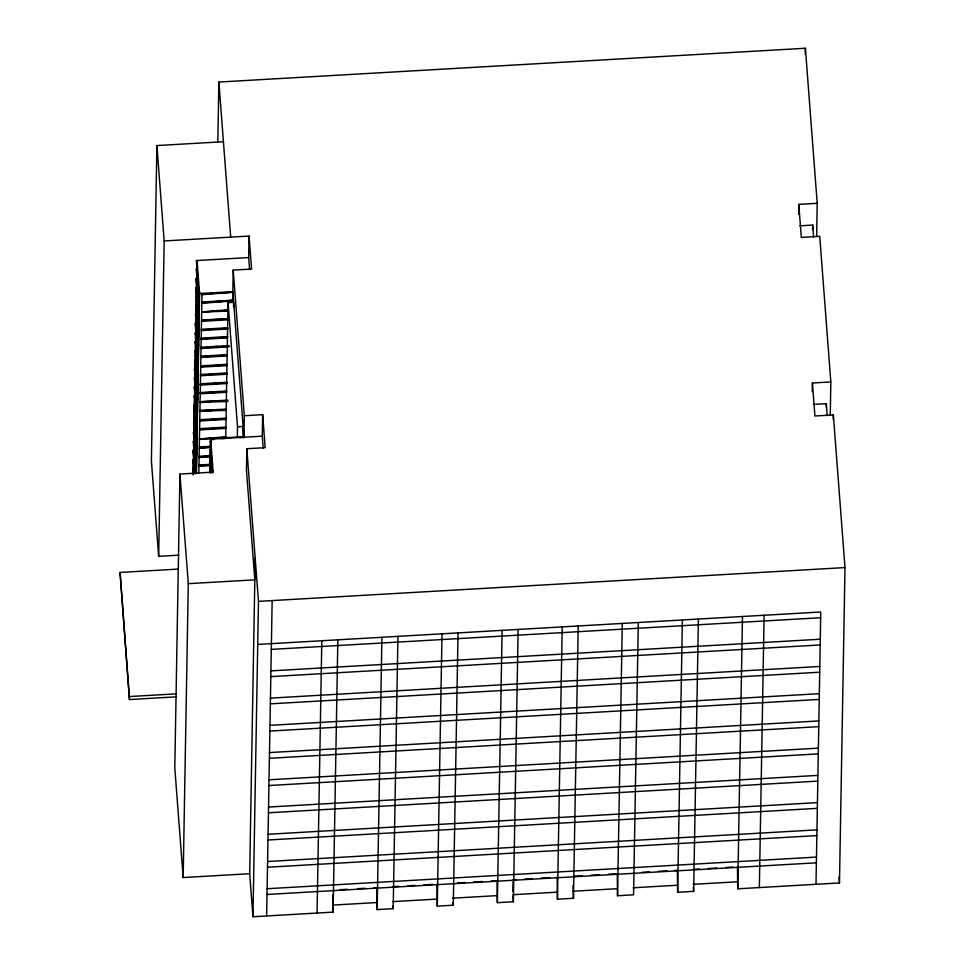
<?xml version="1.0" encoding="UTF-8"?>
<svg xmlns="http://www.w3.org/2000/svg" width="965" height="965" viewBox="0 0 965 965"><rect width="100%" height="100%" fill="white"/><g stroke="black" fill="none" stroke-linecap="round" stroke-linejoin="round"><path stroke-width="1.45" d="M178.296 569.085L120.07 572.438L129.479 699.541L175.871 696.875M129.479 699.541L120.07 572.438M223.422 141.722L156.897 145.558L151.396 460.932L158.67 556.335L178.911 555.177M158.67 556.335L164.171 240.96L156.897 145.558M243.928 437.929L244.314 415.734L262.661 414.673L262.287 436.168L210.684 439.147L213.193 472.138L179.936 474.056L174.798 767.947L183.157 877.547L249.682 873.711L255.194 558.337M183.157 877.547L188.296 583.668L179.936 474.056M193.434 468.242L192.783 468.978L193.422 468.942M193.953 473.357L192.94 460.016L193.591 459.28M194.761 472.814L193.109 450.233L193.748 450.185L195.533 473.574M193.253 442.079L193.905 441.343L194.46 409.739M193.41 432.875L194.061 432.139L196.402 463.67L195.762 463.719L193.422 432.175M193.579 423.442L195.919 454.973L196.558 454.937L194.218 423.406L193.579 423.442L194.206 424.093M196.715 445.625L196.076 445.661L193.724 414.817L194.375 414.082M196.076 445.661L196.727 444.925L193.881 406.193L194.616 400.704M197.041 427.326L196.402 427.362L197.053 426.627L194.701 395.783L194.049 396.519L194.689 396.482L194.797 390.149M194.206 387.556L194.858 386.82L197.198 418.364L196.558 418.4L194.218 386.856M194.363 378.461L195.014 377.725M196.667 400.318L197.355 409.269L196.715 409.305L197.367 408.569L194.532 368.919L195.171 368.883L197.523 399.727L196.872 400.463L197.511 400.427L196.715 389.981M197.668 391.211L197.029 391.247L197.68 390.523L195.328 359.68L194.689 359.716L195.316 360.367M197.825 382.478L197.186 382.514L197.837 381.79L195.485 350.946L194.846 350.983L195.473 351.634M197.982 373.166L197.343 373.202L197.994 372.466L195.642 341.622L194.99 342.358L195.63 342.322L195.75 335.892M195.147 333.733L195.798 332.997L196.378 299.729M195.328 323.359L197.668 354.903L198.308 354.867L195.967 323.323L195.328 323.359L197.668 354.903M195.485 314.397L197.825 345.94L198.464 345.904L196.124 314.361L195.485 314.397L196.112 315.06M198.621 336.809L197.982 336.845L198.633 336.109L196.281 305.266L195.642 305.302L196.269 305.965M198.778 327.967L198.139 328.004L198.79 327.268L196.438 296.424L195.798 296.46L196.426 297.123M198.935 318.752L198.295 318.788L195.943 287.944L196.595 287.22M198.295 318.788L198.947 318.064L196.112 278.523L196.751 278.487L199.104 309.331L198.452 310.055L199.092 310.018L197.946 295.097M196.257 269.898L196.908 269.163L199.248 300.706L198.609 300.742L196.269 269.199M164.171 240.96L249.042 236.063L248.668 257.571L196.426 260.574L197.053 261.238M193.483 465.492L193.314 474.925L192.795 468.278M193.639 456.457L193.579 459.979L192.94 460.016M193.856 444.407L193.736 450.884L193.097 450.92M194.846 387.52L195.425 354.312M195.461 352.466L195.557 346.447M196.426 296.713L196.51 292.19M196.691 281.635L196.583 287.908L195.943 287.944M196.739 278.62L197.065 260.538L199.574 293.541L196.45 472.874M195.34 438.918L195.352 438.219M196.293 384.396L196.305 383.696M197.234 329.873L197.246 329.186M195.111 457.953L195.123 457.265M196.064 403.442L196.076 402.743M196.39 384.806L196.378 385.493L196.064 381.428M197.318 330.983L197.33 330.283M193.905 441.343L196.245 472.886L195.606 472.922L196.257 472.187M195.762 463.719L196.414 462.983M195.919 454.973L196.571 454.25M193.893 405.493L196.233 437.036L196.872 437M196.558 418.4L197.21 417.664M195.798 332.997L198.139 364.541L197.499 364.577L198.151 363.841M197.825 345.94L198.476 345.205M198.609 300.742L199.26 300.006M199.405 292.081L198.766 291.418L199.417 291.382L196.233 473.743M198.85 472.778L201.987 293.396L202.011 294.663L232.83 292.311M210.382 467.977L209.743 468.013L209.948 471.668M210.72 472.416L209.875 459.979L210.527 459.244L211.552 472.573M212.36 471.813L210.696 449.919L210.056 449.955L210.684 450.619M210.286 472.947L210.84 441.294L210.201 441.331L210.828 441.994M210.177 467.784L210.684 439.147M217.825 142.12L218.874 82.049L805.389 48.25L817.21 203.326L816.643 236.365M213.036 438.436L213.072 439.702L213.036 438.436L243.904 436.663M214.592 419.522L214.604 418.822M215.219 383.636L215.231 382.948M215.858 347.062L215.871 346.363M216.486 311.176L216.498 310.489M215.69 419.461L215.702 418.762M216.329 382.876L216.317 383.575L209.284 383.986M216.956 347.002L216.968 346.302M217.583 311.116L217.595 310.416M225.689 438.291L228.054 302.696L233.663 302.383L233.578 306.894M232.649 302.166L233.216 270.116L251.563 269.066L249.042 236.063M237.33 437.338L237.511 426.795L228.054 302.696M242.939 437.012L243.12 426.47L237.511 426.795M262.661 414.673L265.182 447.676L246.835 448.725L246.461 470.232L254.82 579.832L188.296 583.668M337.846 639.819L333.094 912.13L252.963 916.75L258.475 601.376L246.835 448.725M266.642 915.966L272.154 600.58M317.063 913.059L321.815 640.748M333.094 912.13L332.744 894.627M397.942 636.357L393.189 908.668L377.158 909.597L376.893 887.595L373.95 887.764M377.158 909.597L381.911 637.286M458.037 632.895L453.285 905.206L437.254 906.135L436.976 884.133M437.254 906.135L442.006 633.824M518.133 629.433L513.38 901.744L497.349 902.673L497.072 880.671L491.197 881.009M497.349 902.673L502.102 630.362M512.885 891.72L513.103 879.742L516.034 879.573M578.216 625.971L573.463 898.282L557.444 899.211L557.167 877.209M557.444 899.211L562.197 626.9M573.463 898.282L573.041 885.267M638.311 622.509L633.559 894.82L617.54 895.749L617.262 873.747M617.54 895.749L622.292 623.438M698.407 619.048L693.654 891.358L677.635 892.287L677.358 870.285L674.414 870.454M677.635 892.287L682.388 619.964M817.21 203.326L798.791 204.387L801.3 237.39L819.731 236.328L830.829 381.935L812.409 382.996L814.918 415.999L833.35 414.938L844.99 567.577L839.478 882.951L737.73 888.813L737.453 866.811M737.73 888.813L742.483 616.502M759.359 887.571L764.111 615.26M798.61 214.423L798.791 204.387M805.28 54.257L805.389 48.25M812.602 229.586L812.687 225.074L799.84 225.81M812.253 391.597L812.409 382.996M816.004 884.314L820.757 612.003L257.715 644.439M826.245 406.687L826.305 403.672L813.459 404.419M830.262 414.974L830.829 381.935M833.265 419.437L833.35 414.938M196.1 279.211L196.739 279.175M199.574 293.541L232.842 291.623L243.94 437.229M201.975 294.096L232.879 292.19M201.878 302.6L232.686 300.248L201.83 302.021L201.866 303.287L232.674 300.935M201.818 302.721L209.236 302.286M216.643 301.864L222.227 301.538M228.042 309.813L201.709 311.912M228.09 310.392L201.661 312.033L228.078 311.092M227.897 318.559L201.516 320.078L227.933 319.125M204.471 320.597L201.552 321.345L227.921 319.825M208.91 320.344L216.329 319.91M227.728 327.762L201.359 329.282L201.383 330.549L227.764 329.029M201.347 329.97L227.776 328.329M227.583 336.604L201.203 338.124L201.227 339.391L227.607 337.871M201.19 338.824L227.619 337.183M228.91 345.615L201.046 347.219L201.07 348.486L228.946 346.881M201.034 347.919L228.958 346.194M197.68 354.203L198.32 354.167M227.27 354.662L200.889 356.181L200.913 357.448L227.294 355.928M200.925 356.748L227.306 355.229M200.877 356.881L211.251 356.278M215.702 356.025L222.77 355.615M227.161 364.336L200.72 365.856L200.744 367.122L227.125 365.602M200.756 366.435L227.137 364.915M200.708 366.555L211.082 365.952M215.533 365.699L222.601 365.289M194.52 369.619L195.159 369.583L195.388 372.538M226.944 372.96L200.563 374.48L200.599 375.747L226.98 374.227M200.611 375.059L226.992 373.539M200.551 375.18L210.925 374.577M215.376 374.324L222.457 373.913M226.787 382.285L200.406 383.805L200.43 385.071L226.811 383.551M200.443 384.372L226.823 382.852M200.394 384.492L204.833 384.239M226.63 391.018L200.25 392.538L200.286 393.804L226.666 392.285M200.298 393.105L226.678 391.585M200.238 393.225L204.689 392.972M210.611 392.634L216.16 392.309M227.957 400.137L200.093 401.742L226.51 400.789M201.564 402.345L210.454 401.838M218.995 401.344L226.461 400.909M227.993 401.404L200.081 402.441M193.881 406.193L194.52 406.156M226.317 409.064L199.936 410.583L226.353 409.643M204.375 411.03L211.781 410.595M221.817 410.016L226.305 409.763M226.341 410.342L199.924 411.283M193.724 414.817L194.363 414.781M226.16 418.159L199.779 419.679L199.803 420.945L226.184 419.425M199.815 420.257L226.196 418.738M199.767 420.378L207.173 419.944M211.625 419.691L218.681 419.28M226.003 427.121L199.622 428.641L199.646 429.907L226.027 428.388M199.61 429.341L226.039 427.7M196.245 436.337L196.884 436.301L194.532 405.457M225.907 436.795L199.49 438.894M225.87 437.374L199.441 439.015L214.302 438.737M219.887 438.412L225.858 438.062M221.986 438.617L227.957 438.267M239.441 437.603L243.892 437.35M211.166 446.252L199.297 446.94L211.202 446.831M209.67 447.036L199.333 448.206L211.19 447.531M210.997 455.577L199.14 456.264L199.164 457.531L211.033 456.843M199.128 456.952L211.046 456.156M209.875 459.979L210.515 459.931L210.853 464.382M210.84 464.31L198.983 464.997L199.019 466.264L210.877 465.576M199.031 465.564L210.889 464.889M198.971 465.685L204.906 465.347M258.475 601.376L844.99 567.577M271.298 649.385L820.648 617.733M270.924 670.88L820.274 639.228M270.827 676.61L820.178 644.958M129.527 696.537L175.811 693.871M270.441 698.117L819.804 666.465M270.345 703.847L819.695 672.195M269.971 725.342L819.321 693.69M269.874 731.072L819.225 699.42M269.5 752.579L818.851 720.927M269.392 758.309L818.754 726.657M269.018 779.804L818.38 748.152M268.921 785.534L818.272 753.882M268.547 807.042L817.898 775.39M268.451 812.771L817.801 781.119M268.065 834.267L817.427 802.615M267.968 839.996L817.319 808.344M267.595 861.504L816.945 829.852M267.498 867.233L816.848 835.581M267.124 888.729L816.474 857.077M340.163 889.706L347.509 889.284M357.786 888.693L365.132 888.27M392.912 886.666L398.786 886.328M407.604 885.822L414.95 885.4M423.756 884.893L432.573 884.386M457.41 882.951L464.756 882.529M473.574 882.022L482.379 881.515M524.851 879.067L532.197 878.645M541.015 878.138L549.821 877.631M574.658 876.196L582.004 875.774M590.821 875.267L599.639 874.76M608.445 874.254L615.791 873.832M642.099 872.312L649.445 871.89M658.263 871.383L667.068 870.876M693.377 869.356L699.251 869.019M708.069 868.512L716.886 868.005M725.704 867.499L733.038 867.077M267.016 894.458L816.378 862.807M332.551 905.11L376.627 902.565M392.646 901.636L436.723 899.103M452.742 898.174L496.818 895.641M512.837 894.712L556.902 892.179M572.933 891.25L616.997 888.717M633.028 887.788L677.092 885.255M693.123 884.326L737.188 881.793M812.687 225.074L813.591 237.064M826.305 403.672L827.21 415.674M839.031 876.968L839.478 882.951M693.328 887.137L693.654 891.358M512.946 896.123L513.38 901.744M453.068 902.396L453.285 905.206M392.972 905.858L393.189 908.668M248.668 257.571L249.585 269.561M262.287 436.168L263.204 448.17M218.874 82.049L230.695 237.125M233.216 270.116L244.314 415.734M249.682 873.711L252.963 916.75M196.426 260.574L198.754 292.118M210.201 441.331L212.541 472.874M210.056 449.955L211.709 472.548M196.957 282.142L197.306 286.581M196.112 278.523L198.464 309.367M209.888 459.28L210.901 472.609M196.92 292.359L197.379 298.281M197.909 305.326L198.368 311.297M195.955 287.256L198.308 318.1M209.743 468.013L210.081 472.464M195.798 296.46L198.139 328.004M195.642 305.302L197.982 336.845M195.159 333.034L197.499 364.577M195.002 341.658L197.343 373.202M194.846 350.983L197.186 382.514M194.689 359.716L197.029 391.247M194.532 368.919L196.884 399.763M195.002 378.425L195.461 384.347M196.136 393.238L196.221 394.347M194.375 377.761L196.715 409.305M194.061 395.819L196.402 427.362M195.087 413.563L195.425 418.014M196.076 426.554L196.414 431.029M195.051 423.671L195.388 428.11M196.04 436.663L196.378 441.15M193.736 414.118L196.088 444.962M193.265 441.379L195.606 472.922M193.109 450.233L194.894 473.61M194.037 465.902L194.484 471.837M192.952 459.316L193.965 472.657"/></g></svg>
